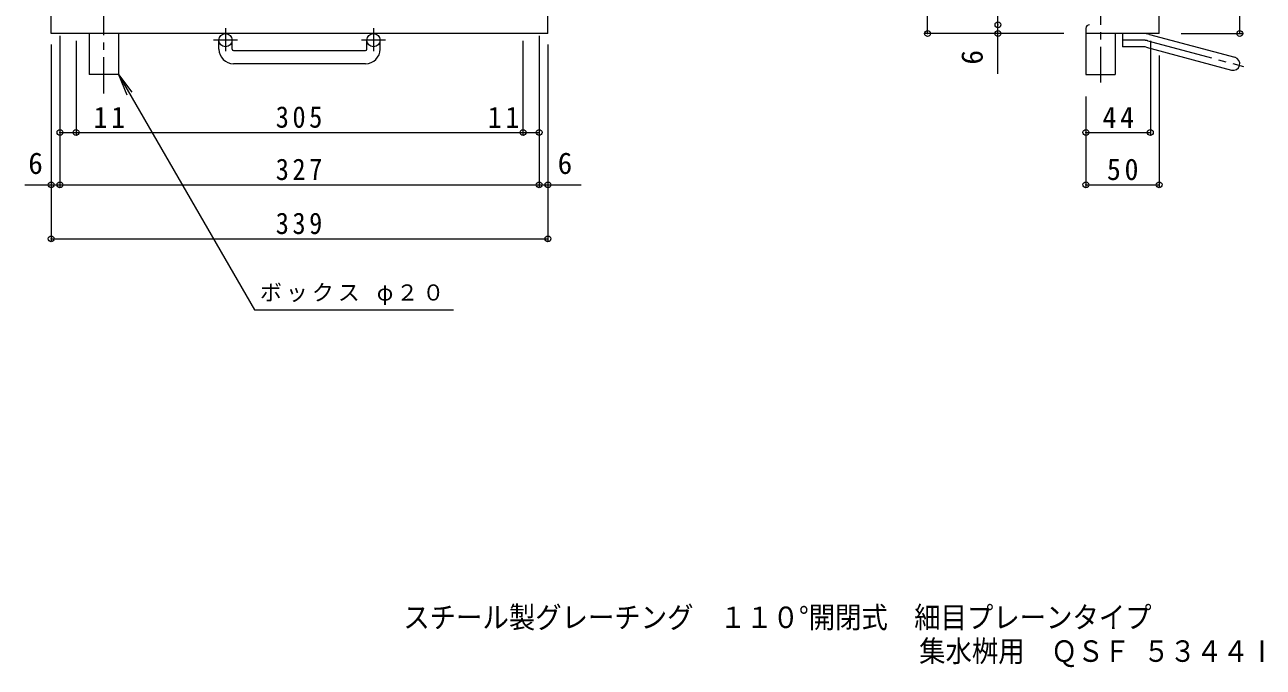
# Model space of a CAD drawing. Units: millimetres, scale not verified. Extents: x -894 to 884, y -688 to 618.
# Drawn here: x -668 to 177, y -688 to -249 of the extents above; entities that cross this region are included whole.
import ezdxf
from ezdxf.enums import TextEntityAlignment as Align

# ---------------------------------------------------------------- set-up
doc = ezdxf.new("R2010")
doc.units = ezdxf.units.MM
doc.header["$LTSCALE"] = 5
doc.header["$PDMODE"] = 32
doc.header["$PDSIZE"] = 4
doc.linetypes.add('CHAIN1', pattern=[8, 5, -1, 1, -1])
doc.linetypes.add('CHAIN2', pattern=[12, 9, -1, 1, -1])
for name, color, linetype, lineweight in [('A-1', 2, 'Continuous', 9), ('A-4', 7, 'Continuous', 9), ('A-5', 7, 'Continuous', 9), ('A-9', 4, 'Continuous', 9), ('F-5_F-5ﾚｲﾔ', 2, 'Continuous', 9)]:
    doc.layers.add(name, color=color, linetype=linetype, lineweight=lineweight)
doc.styles.add('ＭＳ ゴシック', font='')
doc.styles.get('ＭＳ ゴシック').set_extended_font_data('MS Gothic')

msp = doc.modelspace()

# ---------------------------------------------------------------- linework, layer by layer
at = {"layer": 'A-1'}
for p, q in [((-649.785, -255.33), (-649.785, 364.67)), ((-310.785, -255.33), (-310.785, 364.67)), ((106.27, -255.331), (106.27, -195.331)), ((56.27, -251.831), (56.27, -255.331)), ((-310.785, -255.33), (-649.785, -255.33)), ((-535.285, -265.931), (-535.285, -259.831)), ((-526.285, -265.931), (-526.285, -259.831)), ((-434.285, -265.931), (-434.285, -259.831)), ((-425.285, -265.931), (-425.285, -259.831)), ((106.27, -255.331), (56.27, -255.331)), ((81.27, -255.331), (81.27, -264.331)), ((99.744, -255.944), (157.935, -271.536)), ((-525.285, -266.931), (-435.285, -266.931)), ((95.085, -264.331), (81.27, -264.331)), ((97.415, -264.637), (155.605, -280.229)), ((-435.285, -275.931), (-525.285, -275.931))]:
    msp.add_line(p, q, dxfattribs=at)
at = {"layer": 'A-1', "linetype": 'CHAIN1'}
for p, q in [((-530.785, -251.723), (-530.785, -267.32)), ((-429.785, -251.723), (-429.785, -267.32)), ((-522.622, -259.831), (-539.029, -259.831)), ((-421.622, -259.831), (-438.029, -259.831))]:
    msp.add_line(p, q, dxfattribs=at)
at = {"layer": 'A-1', "linetype": 'CHAIN2'}
for p, q in [((95.085, -259.831), (81.27, -259.831)), ((98.579, -260.29), (163.746, -277.752))]:
    msp.add_line(p, q, dxfattribs=at)
at = {"layer": 'A-1'}
for centre in [(-530.785, -259.831), (-429.785, -259.831)]:
    msp.add_circle(centre, 4.5, dxfattribs=at)
for centre, radius, start, end in [((58.77, -251.831), 2.5, 90, 180), ((95.085, -273.331), 18, 74.99998, 89.99998), ((-525.285, -265.931), 10, 180, 270), ((-525.285, -265.931), 1, 180, 270), ((-435.285, -265.931), 10, 270, 0), ((-435.285, -265.931), 1, 270, 0), ((95.085, -273.331), 9, 74.99998, 90), ((156.77, -275.883), 4.5, 255.00008, 74.99986)]:
    msp.add_arc(centre, radius, start, end, dxfattribs=at)
at = {"layer": 'A-1', "linetype": 'CHAIN2'}
msp.add_arc((95.085, -273.33), 13.5, 75.00005, 90, dxfattribs=at)
at = {"layer": 'A-4'}
for p, q in [((-3.73, -282.714), (-3.73, 390.827)), ((-51.73, -255.331), (-51.73, 364.671)), ((161.27, -255.331), (161.27, 364.671)), ((-643.785, -256.83), (-643.785, -360.051)), ((-632.785, -260.33), (-632.785, -324.63)), ((-327.785, -324.33), (-327.785, -260.33)), ((-316.785, -256.83), (-316.785, -360.051)), ((41.27, -255.331), (-53.53, -255.331)), ((100.27, -260.33), (100.27, -324.63)), ((121.27, -255.331), (163.07, -255.331)), ((-649.785, -262.83), (-649.785, -397.213)), ((-310.785, -262.83), (-310.785, -397.213)), ((106.27, -270.331), (106.27, -360.351)), ((56.27, -298.331), (56.27, -360.351)), ((56.27, -322.83), (100.27, -322.83)), ((-667.792, -358.551), (-288.112, -358.551)), ((56.27, -358.551), (106.27, -358.551)), ((-649.785, -395.413), (-310.785, -395.413))]:
    msp.add_line(p, q, dxfattribs=at)
msp.add_lwpolyline([(-643.887, -322.83), (-632.785, -322.83), (-327.785, -322.83), (-316.785, -322.83)], dxfattribs=at)
for p in [(-51.73, -255.331), (-3.73, -249.33), (-3.73, -255.331), (161.27, -255.331), (-643.785, -322.83), (-632.785, -322.83), (-327.785, -322.83), (-316.785, -322.83), (56.27, -322.83), (100.27, -322.83), (-649.785, -358.551), (-643.785, -358.551), (-316.785, -358.551), (-310.785, -358.551), (56.27, -358.551), (106.27, -358.551), (-649.785, -395.413), (-310.785, -395.413)]:
    msp.add_point(p, dxfattribs=at)
at = {"layer": 'A-5'}
for q in [(-594.654, -295.23), (-598.045, -297.188)]:
    msp.add_line((-603.785, -283.33), q, dxfattribs=at)
msp.add_lwpolyline([(-603.785, -283.33), (-511.062, -443.931), (-375.352, -443.931)], dxfattribs=at)
at = {"layer": 'A-9', "linetype": 'CHAIN1'}
for p, q in [((-613.785, -296.357), (-613.785, -222.434)), ((66.27, -224.4), (66.27, -288.763))]:
    msp.add_line(p, q, dxfattribs=at)
at = {"layer": 'A-9'}
for p, q in [((-623.785, -255.33), (-623.785, -283.33)), ((-603.785, -255.33), (-603.785, -283.33)), ((76.27, -255.331), (76.27, -283.331)), ((-603.785, -283.33), (-623.785, -283.33))]:
    msp.add_line(p, q, dxfattribs=at)
msp.add_lwpolyline([(56.27, -255.331), (56.27, -283.331), (76.27, -283.331)], dxfattribs=at)

# ---------------------------------------------------------------- texts
at = {"layer": 'A-4', "color": 2, "style": 'ＭＳ ゴシック'}
msp.add_text('6', height=14.66, rotation=90, dxfattribs=at).set_placement((-9.73, -276.527), align=Align.BOTTOM_LEFT)
for p in [(-665.42, -355.551), (-304.17, -355.551)]:
    msp.add_text('6', height=14.66, dxfattribs=at).set_placement(p, align=Align.BOTTOM_LEFT)
at = {"layer": 'A-4', "color": 2, "char_height": 14.66, "attachment_point": 7, "style": 'ＭＳ ゴシック'}
for s, insert in [('\\T1.27;\\W0.95;11', (-620.841, -319.83)), ('\\T1.27;\\W0.9;305', (-496.535, -319.83)), ('\\T1.27;\\W0.95;11', (-351.852, -319.83)), ('\\T1.27;\\W0.95;44', (67.645, -319.83)), ('\\T1.27;\\W0.9;327', (-496.535, -355.551)), ('\\T1.27;\\W0.95;50', (70.645, -355.551)), ('\\T1.27;\\W0.9;339', (-496.535, -392.413))]:
    msp.add_mtext(s, dxfattribs=dict(at, insert=insert))
at = {"layer": 'A-5', "insert": (-507.308, -440.558), "char_height": 11, "attachment_point": 7, "style": 'ＭＳ ゴシック'}
msp.add_mtext('\\T1.18;ボックス\\~φ２０', dxfattribs=at)
at = {"layer": 'F-5_F-5ﾚｲﾔ', "style": 'ＭＳ ゴシック', "width": 0.9}
for s, p in [('スチール製グレーチング\u3000１１０°開閉式\u3000細目プレーンタイプ', (-409.447, -665.515)), ('集水桝用\u3000ＱＳＦ ５３４４Ⅰ', (-57.5, -688.582))]:
    msp.add_text(s, height=14.66, dxfattribs=at).set_placement(p, align=Align.BOTTOM_LEFT)

doc.saveas('drawing.dxf')
